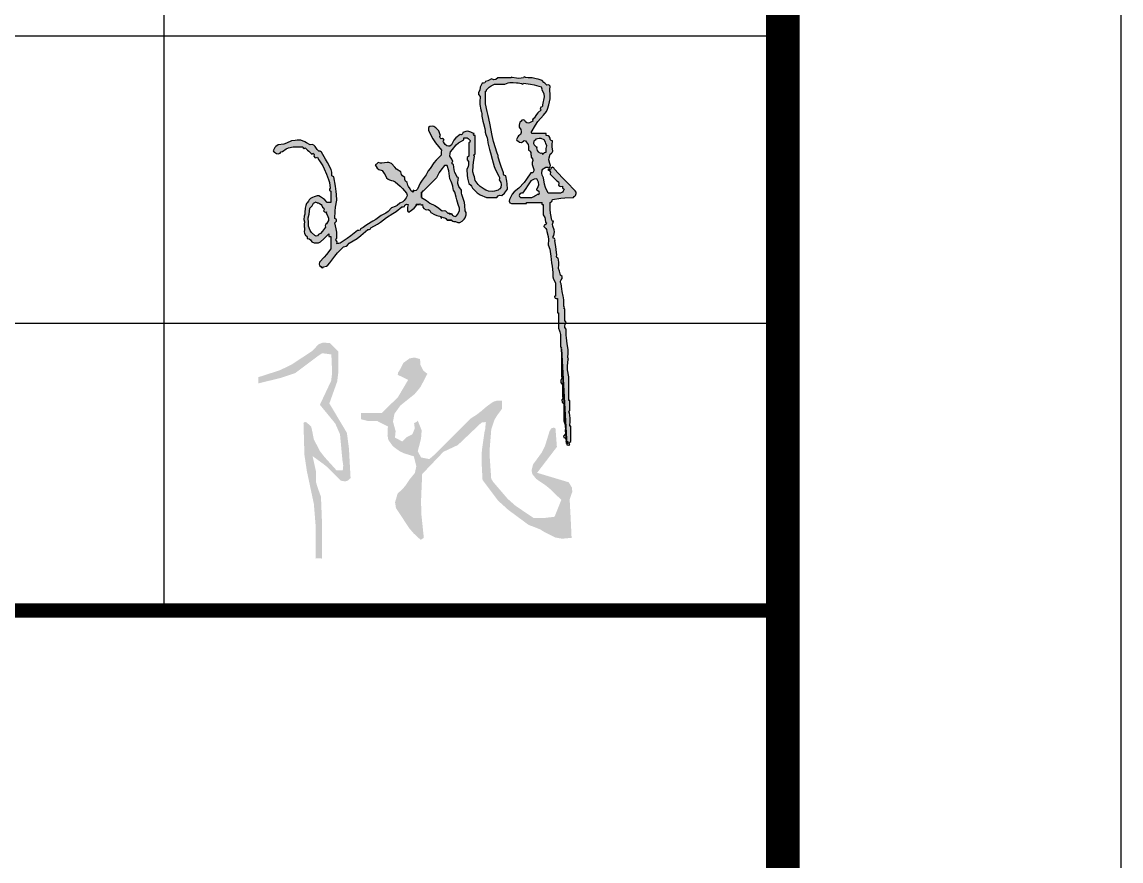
# Model space of a CAD drawing. Extents: x 4929870 to 5205508, y 4505833 to 4862647.
# Drawn here: x 5071970 to 5078470, y 4798708 to 4803672 of the extents above; entities that cross this region are included whole.
import ezdxf

# ---------------------------------------------------------------- set-up
doc = ezdxf.new("R2010")
doc.units = 0
doc.header["$LTSCALE"] = 1000
doc.header["$MEASUREMENT"] = 0
doc.layers.get('0').update_dxf_attribs({"color": 4, "linetype": 'CONTINUOUS'})
doc.layers.add('PUB_TITLE', color=4, linetype='CONTINUOUS')

# ---------------------------------------------------------------- blocks, each defined once
blk = doc.blocks.new('A$C21010AD8')
h = blk.add_hatch(color=247)
h.paths.add_polyline_path([(249.1, 1768.2), (239.6, 1776.6), (231.3, 1779.1), (218.7, 1777.4), (197.6, 1790), (186.5, 1795.5), (163.8, 1804.8), (141.8, 1804.9), (130.8, 1804.3), (109, 1801.7), (79.3, 1786.9), (62.6, 1781.8), (29.7, 1777.4), (16.3, 1767.9), (10.3, 1761.2), (2.3, 1746.9), (0, 1741.9), (3.1, 1735.8), (8.4, 1734.7), (19.5, 1726.7), (28.8, 1725), (41.9, 1728.6), (44.7, 1734), (48.1, 1736.6), (54.1, 1737.7), (76.8, 1753.9), (90.8, 1759.8), (118.1, 1765.2), (141.3, 1765.2), (152.8, 1765.2), (176, 1765.2), (176.6, 1759.7), (183.5, 1756.3), (188.2, 1759.1), (203.4, 1746.3), (210.7, 1739.6), (224.8, 1725.5), (227.8, 1723.1), (233, 1724.9), (233.9, 1728.6), (240, 1723.9), (242.1, 1717.7), (240, 1710.3), (245.6, 1703.4), (253, 1701.3), (261.3, 1704.2), (265.2, 1695.2), (267.7, 1690.8), (273.5, 1682.9), (292.8, 1652.5), (301.5, 1636.5), (316.2, 1603.7), (328.1, 1571.8), (332.4, 1555), (337.5, 1521.4), (332.5, 1516), (334, 1506.6), (340.6, 1503.1), (340.6, 1476.3), (340.6, 1462.9), (340.6, 1436.1), (332, 1436.1), (327.8, 1436.1), (319.2, 1436.1), (305.8, 1451.9), (297.4, 1459), (279.6, 1469.6), (270.9, 1476.3), (259.2, 1475), (242.9, 1469.2), (232.4, 1466.1), (220.4, 1460.4), (213.1, 1452), (209.5, 1445.2), (200.6, 1435.3), (196.4, 1430.6), (192.7, 1419.6), (188.6, 1404), (187, 1377.4), (187, 1368), (183.3, 1356), (181.2, 1335.6), (184.9, 1322.6), (183.3, 1307.4), (183.9, 1293.3), (184.9, 1286.5), (184.9, 1281.3), (185.1, 1277.6), (183.1, 1262.9), (184.5, 1254.3), (191.2, 1241), (198.5, 1237.3), (201.8, 1230.8), (200.4, 1222.7), (213.4, 1221), (221.2, 1215.8), (227.8, 1204.5), (242.6, 1198.3), (251.5, 1197), (267.4, 1198.4), (279.6, 1204.5), (299.7, 1222.1), (309.4, 1231.3), (328.4, 1250.2), (328.4, 1244.1), (328.4, 1241), (328.4, 1234.9), (333.2, 1234.9), (335.7, 1234.9), (340.6, 1234.9), (340.6, 1205.7), (340.6, 1191.1), (340.6, 1161.8), (315.2, 1128.9), (301.8, 1113), (273.5, 1082.6), (271, 1072.5), (274.1, 1064.1), (282.7, 1058.2), (285.1, 1052.5), (293.5, 1050.8), (297.9, 1055.1), (314.8, 1060.1), (323.4, 1065.8), (334.5, 1079.5), (364.4, 1119.7), (381.1, 1138.8), (416.7, 1174), (431.8, 1179.1), (439.3, 1183.9), (450.3, 1195.3), (496.9, 1224.2), (519.2, 1240.9), (560, 1277.6), (568, 1276.2), (574.5, 1279.5), (578.2, 1286.7), (616.3, 1308.8), (634.7, 1321.1), (669.7, 1347.7), (708, 1370.5), (726.5, 1383.4), (761.1, 1411.7), (769.1, 1410.3), (775.7, 1413.5), (779.4, 1420.8), (785.4, 1425.2), (790.6, 1426), (797.7, 1423.9), (794.9, 1409.4), (794.3, 1402), (794.6, 1387.3), (797.4, 1381.8), (805.1, 1380.2), (809.8, 1384.3), (825.6, 1396.3), (833.1, 1403.1), (846.4, 1417.8), (846.4, 1423.9), (864.7, 1423.9), (865.1, 1426.6), (868.4, 1428.2), (870.8, 1426.9), (874, 1423), (878.3, 1422), (883, 1423.9), (885.5, 1409.2), (891.4, 1400.8), (904.3, 1393.4), (916.8, 1394.4), (926, 1389.3), (931.7, 1378.2), (954.4, 1364.8), (967.1, 1359.7), (992.7, 1353.8), (990.6, 1350.6), (992.1, 1346), (995.7, 1344.6), (996.7, 1348.4), (1001.9, 1350.1), (1004.9, 1347.7), (1016, 1345), (1021.9, 1341.3), (1029.2, 1332.4), (1035.3, 1332.4), (1053.6, 1332.4), (1061.8, 1326), (1067.6, 1323.8), (1078, 1323.3), (1092.8, 1317.5), (1103.9, 1318.4), (1117.6, 1326.4), (1130.4, 1338.4), (1135.8, 1346.5), (1142, 1362.9), (1141.7, 1373), (1140.3, 1378.3), (1135.9, 1387.3), (1133.6, 1419.5), (1130.5, 1435.8), (1120.7, 1466.5), (1115.2, 1482.9), (1113.9, 1492), (1114.6, 1509.2), (1098, 1532), (1092.9, 1548.1), (1093.2, 1576.2), (1095.7, 1579.2), (1093.9, 1584.4), (1090.2, 1585.4), (1075.1, 1613.6), (1069.9, 1629.8), (1065.8, 1661.6), (1059.3, 1665.1), (1057.7, 1674.4), (1062.8, 1679.8), (1057.4, 1693), (1053.5, 1699.4), (1044.5, 1710.3), (1046.2, 1727.2), (1049.6, 1736.3), (1059.7, 1749.9), (1081.5, 1777.9), (1095.9, 1790.4), (1126.8, 1807.8), (1126.8, 1812.7), (1126.8, 1815.1), (1126.8, 1820), (1135.3, 1820), (1139.6, 1820), (1148.1, 1820), (1153, 1815.1), (1155.4, 1812.7), (1160.3, 1807.8), (1165.3, 1802.4), (1163.8, 1793), (1157.2, 1789.5), (1157.2, 1757.9), (1157.2, 1742), (1157.2, 1710.3), (1147.9, 1702.4), (1146.6, 1689.5), (1154.2, 1679.8), (1155.3, 1660), (1153.3, 1649.1), (1145, 1631.1), (1147.4, 1597.9), (1149.8, 1581.2), (1157.2, 1548.8), (1168, 1540), (1172.7, 1534), (1178.6, 1521.4), (1207, 1493.9), (1224.5, 1482.2), (1260.8, 1466.5), (1285.2, 1466.5), (1297.4, 1466.5), (1321.8, 1466.5), (1330.8, 1476.1), (1339.2, 1479.5), (1352.3, 1478.7), (1367.1, 1491.9), (1374, 1499.4), (1385.8, 1515.3), (1384.1, 1547.1), (1382.2, 1563.1), (1376.6, 1594.5), (1367.4, 1597), (1362.1, 1603.3), (1361.4, 1612.8), (1349.2, 1649.4), (1343.1, 1667.7), (1330.9, 1704.2), (1330, 1714.2), (1328.7, 1719.3), (1324.8, 1728.6), (1303.5, 1798.1), (1294.9, 1833.7), (1282.2, 1905.3), (1271, 1951.6), (1265.5, 1974.8), (1254.7, 2021.1), (1254.7, 2050.4), (1254.7, 2065), (1254.7, 2094.3), (1259.1, 2094.4), (1262.4, 2099.3), (1260.8, 2103.4), (1277.9, 2119.8), (1288.2, 2126.9), (1309.6, 2136.9), (1334, 2136.9), (1346.2, 2136.9), (1370.5, 2136.9), (1389.1, 2144), (1399.5, 2146), (1419.3, 2146.1), (1438.9, 2145.1), (1448.8, 2143.9), (1468.1, 2140), (1471.8, 2136.6), (1478.5, 2138.3), (1480.2, 2143), (1522.1, 2137), (1543, 2132.7), (1583.9, 2121.7), (1587.6, 2116.8), (1588.5, 2112.5), (1586.9, 2106.5), (1597.2, 2090.2), (1600.6, 2080), (1602.1, 2060.8), (1598.5, 2042.5), (1596.7, 2033.3), (1593, 2015), (1592.6, 2008.7), (1589.9, 2002.9), (1582.7, 2000.2), (1579.6, 1991), (1583.9, 1984.6), (1565, 1967.9), (1556.7, 1957.7), (1544.2, 1935.8), (1537, 1932.1), (1533.7, 1925.6), (1535.1, 1917.5), (1527.5, 1914.4), (1523.8, 1912.6), (1516.8, 1908.4), (1507, 1906.1), (1500, 1907.8), (1492.4, 1914.5), (1487.7, 1922.5), (1480.1, 1925.7), (1471.1, 1923.6), (1466.2, 1918.7), (1463.8, 1916.3), (1458.9, 1911.4), (1453.9, 1894.9), (1455.6, 1883.2), (1465, 1868.8), (1466.6, 1856.6), (1465.9, 1849.9), (1462, 1838.3), (1451.2, 1831), (1446.4, 1825.5), (1440.6, 1813.9), (1438.3, 1809), (1441.4, 1802.9), (1446.7, 1801.7), (1456.9, 1792.9), (1468.6, 1791.9), (1480.2, 1798.7), (1484.7, 1803), (1493.1, 1801.4), (1495.5, 1795.6), (1507.2, 1778.9), (1510.9, 1767.3), (1510.7, 1746.9), (1517.3, 1742.6), (1520.2, 1739), (1522.9, 1731.6), (1524.1, 1720.7), (1524.7, 1715.2), (1526, 1704.2), (1533.3, 1694.2), (1535, 1685.8), (1532.1, 1673.7), (1532.3, 1661.3), (1533.6, 1654.8), (1538.1, 1643.3), (1542.1, 1631.7), (1541.3, 1623.4), (1535.1, 1612.8), (1530.2, 1612.8), (1527.8, 1612.8), (1522.9, 1612.8), (1498.2, 1573.9), (1483.9, 1555.4), (1452.8, 1521.4), (1425.8, 1499.7), (1413.9, 1485.1), (1398, 1454.3), (1395, 1443.9), (1400, 1433.8), (1410.2, 1430), (1445.5, 1430), (1463.2, 1430), (1498.5, 1430), (1498.5, 1432.4), (1498.5, 1433.6), (1498.5, 1436.1), (1535.1, 1436.1), (1553.4, 1436.1), (1589.9, 1436.1), (1587.2, 1431.4), (1590.6, 1424.4), (1596, 1423.9), (1596, 1399.5), (1596, 1387.3), (1596, 1362.9), (1606, 1347.8), (1609.4, 1338.3), (1611.3, 1320.3), (1615.4, 1315.6), (1613.8, 1307.8), (1608.2, 1305), (1602.7, 1302.3), (1601.1, 1294.5), (1605.2, 1289.8), (1612.6, 1281.8), (1615.5, 1276.1), (1617.4, 1265.4), (1626.2, 1234.8), (1628.1, 1218), (1626.5, 1186.2), (1635.4, 1160.2), (1638.5, 1146.4), (1641.8, 1119.1), (1646.6, 1080.1), (1649.1, 1060.6), (1653.9, 1021.6), (1653.7, 996.5), (1657.1, 982.7), (1669.2, 960.7), (1669.2, 929), (1669.2, 913.1), (1669.2, 881.4), (1666.5, 881.8), (1664.4, 880.8), (1663.1, 878.4), (1666.8, 871.1), (1673.3, 867.9), (1681.4, 869.3), (1681.4, 835.1), (1681.4, 818.1), (1681.4, 783.9), (1683.8, 783.9), (1685, 783.9), (1687.5, 783.9), (1687.5, 747.4), (1687.5, 729.1), (1687.5, 692.5), (1692.3, 677.9), (1694.8, 670.6), (1699.7, 655.9), (1699.7, 626.7), (1699.7, 612.1), (1699.7, 582.8), (1702.4, 582.5), (1704.1, 579.1), (1702.7, 576.7), (1701.3, 574.4), (1703, 570.9), (1705.7, 570.6), (1705.7, 504.8), (1705.7, 471.9), (1705.7, 406.1), (1708.5, 405.8), (1710.2, 402.3), (1708.8, 400), (1700.2, 385.2), (1701.2, 370.7), (1711.8, 357.3), (1711.8, 328.1), (1711.8, 313.4), (1711.8, 284.2), (1714.6, 283.9), (1716.3, 280.4), (1714.9, 278.1), (1707.3, 268.5), (1708.6, 255.5), (1717.9, 247.6), (1717.9, 206.2), (1717.9, 185.4), (1717.9, 144), (1726.3, 120.8), (1728.2, 107.7), (1727.1, 83.1), (1729.4, 73.3), (1727.6, 66.2), (1721, 58.7), (1717, 53.9), (1718.5, 46.3), (1724, 43.4), (1730.9, 37.9), (1733.1, 30.5), (1730.1, 22.1), (1735, 22.1), (1737.4, 22.1), (1742.3, 22.1), (1742.3, 17.2), (1742.3, 14.8), (1742.3, 9.9), (1737.4, 9.9), (1735, 9.9), (1730.1, 9.9), (1736.5, 2.2), (1745.2, 0), (1754.5, 3.8), (1750.3, 10.3), (1753.4, 19.5), (1760.6, 22.1), (1760.6, 58.7), (1760.6, 77), (1760.6, 113.5), (1758.2, 113.5), (1756.9, 113.5), (1754.5, 113.5), (1757, 145.1), (1756.4, 161.4), (1751.5, 192.8), (1748.1, 196.5), (1749.8, 203.2), (1754.5, 204.9), (1754.5, 229.3), (1754.5, 241.5), (1754.5, 265.9), (1752.1, 265.9), (1750.8, 265.9), (1748.4, 265.9), (1748.4, 322), (1748.4, 350), (1748.4, 406.1), (1741, 446.9), (1740.4, 468.5), (1745.4, 509.7), (1746.7, 512), (1745, 515.5), (1742.3, 515.8), (1744.7, 549.8), (1744.1, 567.3), (1739.3, 601.1), (1733.8, 634.9), (1732.6, 652.2), (1733.2, 686.4), (1725.7, 696.4), (1724, 704.8), (1727.1, 716.9), (1732.1, 722.3), (1730.6, 731.7), (1724, 735.2), (1724, 764.4), (1724, 779.1), (1724, 808.3), (1721.3, 808.6), (1719.6, 812.1), (1721, 814.4), (1722.4, 816.8), (1720.6, 820.2), (1717.9, 820.5), (1717.9, 837.6), (1717.9, 846.1), (1717.9, 863.2), (1716.7, 870.5), (1716.1, 874.1), (1714.9, 881.4), (1710, 910.7), (1707.6, 925.3), (1702.7, 954.6), (1698.4, 963.4), (1698.4, 970.2), (1702.7, 979), (1709.5, 987.7), (1708.2, 999.4), (1699.7, 1006.4), (1695.7, 1022.5), (1693.3, 1030.5), (1687.5, 1046), (1689.9, 1070.3), (1689.3, 1083), (1684.4, 1106.9), (1678.2, 1111.5), (1676.1, 1117.8), (1678.3, 1125.2), (1673.4, 1159.4), (1671, 1176.4), (1666.1, 1210.6), (1667.3, 1215.4), (1666.4, 1219), (1663.1, 1222.7), (1656.5, 1226.2), (1655, 1235.6), (1660, 1241), (1663.8, 1262.8), (1662.4, 1275.5), (1653.9, 1295.9), (1652.8, 1308.1), (1653.4, 1314.6), (1657, 1326.4), (1650.9, 1327.2), (1647.8, 1332.4), (1640, 1373.3), (1638.1, 1394.5), (1638.7, 1436.1), (1646.2, 1440.6), (1649.6, 1445.7), (1650.9, 1454.3), (1700.6, 1461.5), (1725.7, 1464), (1775.8, 1466.5), (1780.7, 1471.4), (1783.1, 1473.8), (1788, 1478.7), (1791.9, 1489.1), (1791, 1496.9), (1785, 1506.1), (1736.1, 1557.2), (1711.7, 1582.8), (1663.1, 1634.1), (1660.7, 1641.5), (1651.1, 1644.7), (1644.8, 1640.2), (1640.1, 1632.2), (1632.5, 1629), (1623.5, 1631.1), (1634.6, 1625.3), (1639.7, 1616.2), (1638.7, 1603.7), (1654.6, 1587.8), (1662.5, 1579.9), (1678.3, 1564), (1686.9, 1558.1), (1690, 1549.8), (1687.5, 1539.7), (1695.3, 1533.3), (1702, 1531.6), (1711.8, 1533.6), (1710.7, 1525.5), (1713.8, 1519.3), (1721, 1515.3), (1715.8, 1503.4), (1710.7, 1497.7), (1699.7, 1490.9), (1670.4, 1490.9), (1655.8, 1490.9), (1626.5, 1490.9), (1609.6, 1525.1), (1603.8, 1544.4), (1599.1, 1582.3), (1590.7, 1599), (1588.6, 1609.4), (1589.9, 1628), (1594.8, 1632.9), (1597.3, 1635.3), (1602.1, 1640.2), (1612.8, 1646.2), (1623.3, 1645.2), (1632.6, 1637.2), (1638.8, 1647.7), (1639.7, 1656.1), (1635.7, 1667.7), (1631, 1689.1), (1631.7, 1701.7), (1638.7, 1722.5), (1646.2, 1728.4), (1649.5, 1732.4), (1653.9, 1740.8), (1650.5, 1765), (1649.9, 1777.3), (1650.9, 1801.7), (1643.1, 1802.5), (1637.8, 1809.2), (1638.7, 1817), (1632.8, 1826.8), (1625.8, 1831.2), (1614.3, 1832.2), (1614.3, 1837.1), (1614.3, 1839.5), (1614.3, 1844.4), (1580.2, 1844.4), (1563.1, 1844.4), (1529, 1844.4), (1529.4, 1847.1), (1528.3, 1849.2), (1526, 1850.5), (1550.8, 1894.7), (1565.7, 1915.9), (1599.1, 1954.1), (1616.5, 1975.1), (1623.2, 1988.5), (1629.6, 2015), (1637.4, 2050.8), (1638.7, 2069.9), (1635.7, 2106.5), (1636.8, 2115.7), (1638.7, 2124.7), (1632, 2130.6), (1626.1, 2132.3), (1617.4, 2130.8), (1606.4, 2141.8), (1600.9, 2147.3), (1589.9, 2158.3), (1567.2, 2165.7), (1555.5, 2168.8), (1532.1, 2173.5), (1516.2, 2173.8), (1508.2, 2174.4), (1492.4, 2176.6), (1488.7, 2179.9), (1482, 2178.2), (1480.2, 2173.5), (1453.5, 2171.1), (1439.6, 2171.7), (1413.2, 2176.6), (1410.9, 2177.9), (1407.4, 2176.2), (1407.1, 2173.5), (1375.4, 2173.5), (1359.6, 2173.5), (1327.9, 2173.5), (1315.9, 2164.8), (1305.5, 2163.1), (1291.3, 2167.4), (1277.2, 2160.3), (1269.8, 2157.2), (1254.7, 2152.2), (1251, 2144.9), (1244.5, 2141.6), (1236.5, 2143), (1227.9, 2127.1), (1224.7, 2118.2), (1221.2, 2100.4), (1213.6, 2087.8), (1214.7, 2074.9), (1224.3, 2063.8), (1221.7, 2032.2), (1222.4, 2015.9), (1227.3, 1984.6), (1232.9, 1970.8), (1234.3, 1962.8), (1233.4, 1948), (1240.7, 1918.7), (1244.4, 1904.1), (1251.7, 1874.9), (1252.8, 1860.1), (1254, 1852.6), (1257.8, 1838.3), (1265.3, 1819.6), (1267.8, 1809.5), (1270, 1789.5), (1279.7, 1750.5), (1284.6, 1731), (1294.4, 1692), (1305.9, 1650.4), (1314, 1629.8), (1334, 1591.5), (1337.7, 1583.7), (1338.4, 1578.6), (1337, 1570.1), (1346.2, 1553.9), (1348.4, 1542.9), (1346.2, 1524.4), (1340.1, 1518.3), (1337, 1515.3), (1330.9, 1509.2), (1308.4, 1503.3), (1296.3, 1502.1), (1273, 1503.1), (1263.3, 1508), (1258.4, 1510.4), (1248.7, 1515.3), (1223.3, 1531.7), (1211.6, 1542.7), (1193.8, 1567.1), (1189.6, 1588), (1187.1, 1598.3), (1181.6, 1618.9), (1182.5, 1655.6), (1184.4, 1674.1), (1190.8, 1710.3), (1187.4, 1714.1), (1189.1, 1720.8), (1193.8, 1722.5), (1193.8, 1766.4), (1193.8, 1788.3), (1193.8, 1832.2), (1188.4, 1832.8), (1184.9, 1839.7), (1187.7, 1844.4), (1178.3, 1848.4), (1169.4, 1853.5), (1150.3, 1857.6), (1139.1, 1856.9), (1120.7, 1850.5), (1119.9, 1842.7), (1113.2, 1837.4), (1105.4, 1838.3), (1079.8, 1819.1), (1068.4, 1805.7), (1053.6, 1777.4), (1044.7, 1770.5), (1037.2, 1768.9), (1026.2, 1771.3), (1017.2, 1779.5), (1013.3, 1784.7), (1007.9, 1795.6), (1005.5, 1798.6), (1007.2, 1803.8), (1011, 1804.8), (1007.2, 1812.1), (1000.7, 1815.3), (992.7, 1813.9), (986.7, 1818.3), (985.4, 1826.1), (989.6, 1832.2), (985, 1842.8), (983.1, 1848.4), (980.5, 1859.6), (973.2, 1866.9), (969.5, 1870.6), (962.2, 1877.9), (949.5, 1886.1), (940.7, 1888.3), (925.6, 1887.1), (919.3, 1879.3), (917.6, 1872.5), (919.5, 1862.7), (945.1, 1813.5), (960.6, 1789.8), (995.7, 1746.9), (993.4, 1734.9), (992.8, 1728.7), (992.7, 1716.4), (963.9, 1687.5), (950.9, 1671.3), (928.7, 1637.2), (917.3, 1623.8), (912.3, 1616.3), (904.3, 1600.6), (880.5, 1568.5), (870, 1551.2), (852.5, 1515.3), (845.9, 1507.7), (837.5, 1505.6), (828.1, 1509.2), (828.1, 1504.3), (828.1, 1501.9), (828.1, 1497), (818.5, 1502.7), (814, 1507.9), (809.8, 1518.3), (800.2, 1531.6), (796.4, 1539.3), (791.6, 1554.9), (781.9, 1563.7), (778.4, 1572.3), (779.4, 1585.4), (764.9, 1593.5), (758.3, 1602.6), (755, 1618.9), (730.2, 1634.6), (718.6, 1644.8), (700.1, 1667.7), (684, 1673.4), (674.3, 1674.1), (657.5, 1670.7), (643, 1668.4), (634.8, 1669), (620.9, 1673.7), (614.4, 1666.8), (610.6, 1663.7), (602.6, 1658.5), (614.9, 1640.6), (625, 1632.7), (645.3, 1625), (656.8, 1609), (661.8, 1600.3), (669.7, 1582.3), (680.7, 1574.3), (687.1, 1571.1), (700.1, 1567.1), (709.1, 1564.6), (713.5, 1562.7), (721.5, 1557.9), (750.6, 1533.7), (764.3, 1520.1), (788.5, 1490.9), (792.1, 1480.5), (791.3, 1472.9), (785.5, 1463.5), (774.6, 1447.8), (766.2, 1440.8), (748.9, 1433), (732.3, 1418), (721.6, 1411.9), (700.1, 1405.6), (679.1, 1383.5), (666.3, 1373.9), (639.2, 1359.9), (606.1, 1336.4), (588.9, 1325.4), (553.9, 1305), (540.5, 1293.6), (533, 1288.6), (517.3, 1280.6), (513.6, 1273.4), (507.1, 1270.1), (499, 1271.5), (459, 1239.1), (438.2, 1223.8), (395.4, 1195.3), (388, 1194.4), (384.4, 1193.8), (377.1, 1192.3), (379.3, 1199.4), (378.4, 1204.6), (374.1, 1210.6), (370.7, 1214.3), (372.4, 1221), (377.1, 1222.7), (375.6, 1260.8), (373.1, 1280), (364.9, 1317.2), (368.6, 1320.9), (370.4, 1322.7), (374.1, 1326.4), (374.7, 1333.4), (371.5, 1338.9), (364.9, 1341.6), (365.8, 1385.7), (368.2, 1408), (377.1, 1451.3), (373.5, 1484.2), (371.6, 1500.7), (368, 1533.6), (364.5, 1555.5), (362.7, 1566.5), (358.8, 1588.4), (354, 1590.9), (351.5, 1592.1), (346.7, 1594.5), (346.5, 1609.2), (345.9, 1616.6), (343.6, 1631.1), (320.8, 1672.7), (309.2, 1693.5), (285.7, 1734.7), (280.7, 1738.9), (277, 1740.4), (270.5, 1740.8), (261, 1750.9), (256.6, 1756.5)])
h.paths.add_polyline_path([(262.5, 1435.4), (266.2, 1433.6), (273.5, 1430), (282.9, 1423.8), (287.2, 1418.9), (291.8, 1408.6), (298.7, 1403.1), (300.8, 1395.7), (297.9, 1387.3), (303.5, 1382), (308.5, 1380.3), (316.2, 1381.2), (314, 1374.1), (314.9, 1368.9), (319.2, 1362.9), (327.3, 1343.8), (326.4, 1329.2), (316.2, 1311.1), (309.3, 1305.6), (307.1, 1298.2), (310.1, 1289.8), (298, 1275.1), (291.9, 1267.7), (279.6, 1253.2), (267.4, 1247.1), (262.9, 1239.5), (253.9, 1236.9), (246.1, 1241), (226.9, 1259.1), (218.8, 1271.2), (209.5, 1295.9), (208, 1315.5), (207, 1345.3), (212.3, 1366.7), (217.6, 1402.9), (230.4, 1416.7), (237.9, 1432.7), (254.6, 1439.4)], flags=16)
h.paths.add_polyline_path([(876.9, 1497), (883, 1497), (881.6, 1499.3), (883.3, 1502.8), (886, 1503.1), (917.7, 1534.8), (933.6, 1550.6), (965.3, 1582.3), (982, 1613.2), (992, 1628.1), (1014, 1655.5), (1020.1, 1655.5), (1023.2, 1655.5), (1029.2, 1655.5), (1038.2, 1624.5), (1041.3, 1608.3), (1044.5, 1576.2), (1053.3, 1559.9), (1057, 1551.2), (1062.8, 1533.6), (1064.7, 1518.3), (1067.3, 1510.4), (1075, 1497), (1082.3, 1467.7), (1085.9, 1453.1), (1093.2, 1423.9), (1101.9, 1402.3), (1101, 1386.5), (1090.2, 1366), (1084.3, 1357.4), (1075.9, 1354.3), (1065.8, 1356.8), (1060.9, 1361.7), (1058.5, 1364.1), (1053.6, 1369), (1041.4, 1369), (1041.4, 1375.1), (1036.8, 1373.2), (1032.4, 1374.3), (1029.2, 1378.2), (1019.7, 1386.5), (1011.4, 1389), (998.8, 1387.3), (971.9, 1408.9), (956.8, 1418.3), (925.6, 1433), (907, 1447.6), (897.2, 1454.4), (876.9, 1466.5)], flags=16)
h.paths.add_polyline_path([(1455.9, 1484.8), (1461.5, 1490.1), (1466.5, 1491.8), (1474.2, 1490.9), (1493.4, 1520.3), (1503.1, 1535), (1522.9, 1564), (1536.4, 1571.4), (1544.2, 1574), (1559.5, 1576.2), (1569.9, 1556.9), (1570.7, 1541.8), (1562.5, 1521.4), (1558.4, 1516.7), (1560, 1508.9), (1565.6, 1506.1), (1572.5, 1500.6), (1574.6, 1493.2), (1571.7, 1484.8), (1567, 1486.7), (1562.7, 1485.6), (1559.5, 1481.8), (1547.5, 1475.3), (1541.4, 1472.2), (1529, 1466.5), (1502.2, 1466.5), (1488.8, 1466.5), (1462, 1466.5), (1456.7, 1472.1), (1455, 1477.2)], flags=16)
h.paths.add_polyline_path([(1540.4, 1785.6), (1541.2, 1798.7), (1546.1, 1803.6), (1548.5, 1806), (1553.4, 1810.9), (1572.3, 1815.8), (1584, 1815.1), (1602.1, 1807.8), (1609.5, 1793.8), (1612.6, 1786.4), (1617.4, 1771.3), (1614.6, 1756.8), (1614, 1749.4), (1614.3, 1734.7), (1605.1, 1731.4), (1600.5, 1728.8), (1593, 1722.5), (1591.2, 1727.6), (1586, 1730.2), (1580.8, 1728.6), (1567.8, 1737.2), (1562, 1744.5), (1556.4, 1759.1), (1558.8, 1762.1), (1557.1, 1767.3), (1553.4, 1768.2), (1543.8, 1777.2)], flags=16)
at = {"color": 247}
for points in [[(185.1, 1277.6), (183.1, 1262.9), (184.5, 1254.3), (191.2, 1241), (198.5, 1237.3), (201.8, 1230.8), (200.4, 1222.7), (213.4, 1221), (221.2, 1215.8), (227.8, 1204.5), (242.6, 1198.3), (251.5, 1197), (267.4, 1198.4), (279.6, 1204.5), (299.7, 1222.1), (309.4, 1231.3), (328.4, 1250.2), (328.4, 1244.1), (328.4, 1241), (328.4, 1234.9), (333.2, 1234.9), (335.7, 1234.9), (340.6, 1234.9), (340.6, 1205.7), (340.6, 1191.1), (340.6, 1161.8), (315.2, 1128.9), (301.8, 1113), (273.5, 1082.6), (271, 1072.5), (274.1, 1064.1), (282.7, 1058.2), (285.1, 1052.5), (293.5, 1050.8), (297.9, 1055.1), (314.8, 1060.1), (323.4, 1065.8), (334.5, 1079.5), (364.4, 1119.7), (381.1, 1138.8), (416.7, 1174), (431.8, 1179.1), (439.3, 1183.9), (450.3, 1195.3), (496.9, 1224.2), (519.2, 1240.9), (560, 1277.6), (568, 1276.2), (574.5, 1279.5), (578.2, 1286.7), (616.3, 1308.8), (634.7, 1321.1), (669.7, 1347.7), (708, 1370.5), (726.5, 1383.4), (761.1, 1411.7), (769.1, 1410.3), (775.7, 1413.5), (779.4, 1420.8), (785.4, 1425.2), (790.6, 1426), (797.7, 1423.9), (794.9, 1409.4), (794.3, 1402), (794.6, 1387.3), (797.4, 1381.8), (805.1, 1380.2), (809.8, 1384.3), (825.6, 1396.3), (833.1, 1403.1), (846.4, 1417.8), (846.4, 1423.9), (846.4, 1417.8), (846.4, 1423.9), (864.7, 1423.9), (846.4, 1423.9), (864.7, 1423.9), (865.1, 1426.6), (868.4, 1428.2), (870.8, 1426.9), (874, 1423), (878.3, 1422), (883, 1423.9), (885.5, 1409.2), (891.4, 1400.8), (904.3, 1393.4), (916.8, 1394.4), (926, 1389.3), (931.7, 1378.2), (954.4, 1364.8), (967.1, 1359.7), (992.7, 1353.8), (990.6, 1350.6), (992.1, 1346), (995.7, 1344.6), (996.7, 1348.4), (1001.9, 1350.1), (1004.9, 1347.7), (1016, 1345), (1021.9, 1341.3), (1029.2, 1332.4), (1035.3, 1332.4), (1053.6, 1332.4), (1061.8, 1326), (1067.6, 1323.8), (1078, 1323.3), (1092.8, 1317.5), (1103.9, 1318.4), (1117.6, 1326.4), (1130.4, 1338.4), (1135.8, 1346.5), (1142, 1362.9), (1141.7, 1373), (1140.3, 1378.3), (1135.9, 1387.3), (1133.6, 1419.5), (1130.5, 1435.8), (1120.7, 1466.5), (1115.2, 1482.9), (1113.9, 1492), (1114.6, 1509.2), (1098, 1532), (1092.9, 1548.1), (1093.2, 1576.2), (1095.7, 1579.2), (1093.9, 1584.4), (1090.2, 1585.4), (1075.1, 1613.6), (1069.9, 1629.8), (1065.8, 1661.6), (1059.3, 1665.1), (1057.7, 1674.4), (1062.8, 1679.8), (1057.4, 1693), (1053.5, 1699.4), (1044.5, 1710.3), (1046.2, 1727.2), (1049.6, 1736.3), (1059.7, 1749.9), (1081.5, 1777.9), (1095.9, 1790.4), (1126.8, 1807.8), (1126.8, 1812.7), (1126.8, 1815.1), (1126.8, 1820), (1135.3, 1820), (1139.6, 1820), (1148.1, 1820), (1153, 1815.1), (1155.4, 1812.7), (1160.3, 1807.8), (1165.3, 1802.4), (1163.8, 1793), (1157.2, 1789.5), (1157.2, 1757.9), (1157.2, 1742), (1157.2, 1710.3), (1147.9, 1702.4), (1146.6, 1689.5), (1154.2, 1679.8), (1155.3, 1660), (1153.3, 1649.1), (1145, 1631.1), (1147.4, 1597.9), (1149.8, 1581.2), (1157.2, 1548.8), (1168, 1540), (1172.7, 1534), (1178.6, 1521.4), (1207, 1493.9), (1224.5, 1482.2), (1260.8, 1466.5), (1285.2, 1466.5), (1297.4, 1466.5), (1321.8, 1466.5), (1330.8, 1476.1), (1339.2, 1479.5), (1352.3, 1478.7), (1367.1, 1491.9), (1374, 1499.4), (1385.8, 1515.3), (1384.1, 1547.1), (1382.2, 1563.1), (1376.6, 1594.5), (1367.4, 1597), (1362.1, 1603.3), (1361.4, 1612.8), (1349.2, 1649.4), (1343.1, 1667.7), (1330.9, 1704.2), (1330, 1714.2), (1328.7, 1719.3), (1324.8, 1728.6), (1303.5, 1798.1), (1294.9, 1833.7), (1282.2, 1905.3), (1271, 1951.6), (1265.5, 1974.8), (1254.7, 2021.1), (1254.7, 2050.4), (1254.7, 2065), (1254.7, 2094.3), (1259.1, 2094.4), (1262.4, 2099.3), (1260.8, 2103.4), (1277.9, 2119.8), (1288.2, 2126.9), (1309.6, 2136.9), (1334, 2136.9), (1346.2, 2136.9), (1370.5, 2136.9), (1389.1, 2144), (1399.5, 2146), (1419.3, 2146.1), (1438.9, 2145.1), (1448.8, 2143.9), (1468.1, 2140), (1471.8, 2136.6), (1478.5, 2138.3), (1480.2, 2143), (1522.1, 2137), (1543, 2132.7), (1583.9, 2121.7), (1587.6, 2116.8), (1588.5, 2112.5), (1586.9, 2106.5), (1597.2, 2090.2), (1600.6, 2080), (1602.1, 2060.8), (1598.5, 2042.5), (1596.7, 2033.3), (1593, 2015), (1592.7, 2010), (1592, 2007.4), (1589.9, 2002.9), (1582.7, 2000.2), (1579.6, 1991), (1583.9, 1984.6), (1565, 1967.9), (1556.7, 1957.7), (1544.2, 1935.8), (1537, 1932.1), (1533.7, 1925.6), (1535.1, 1917.5), (1527.5, 1914.4), (1523.8, 1912.6), (1516.8, 1908.4), (1507, 1906.1), (1500, 1907.8), (1492.4, 1914.5), (1487.7, 1922.5), (1480.1, 1925.7), (1471.1, 1923.6), (1466.2, 1918.7), (1463.8, 1916.3), (1458.9, 1911.4), (1453.9, 1894.9), (1455.6, 1883.2), (1465, 1868.8), (1466.6, 1856.6), (1465.9, 1849.9), (1462, 1838.3), (1451.2, 1831), (1446.4, 1825.5), (1440.6, 1813.9), (1438.3, 1809), (1441.4, 1802.9), (1446.7, 1801.7), (1456.9, 1792.9), (1468.6, 1791.9), (1480.2, 1798.7), (1484.7, 1803), (1493.1, 1801.4), (1495.5, 1795.6), (1507.2, 1778.9), (1510.9, 1767.3), (1510.7, 1746.9), (1517.3, 1742.6), (1520.2, 1739), (1522.9, 1731.6), (1524.1, 1720.7), (1524.7, 1715.2), (1526, 1704.2), (1533.3, 1694.2), (1535, 1685.8), (1532.1, 1673.7), (1532.3, 1661.3), (1533.6, 1654.8), (1538.1, 1643.3), (1542.1, 1631.7), (1541.3, 1623.4), (1535.1, 1612.8), (1530.2, 1612.8), (1527.8, 1612.8), (1522.9, 1612.8), (1498.2, 1573.9), (1483.9, 1555.4), (1452.8, 1521.4), (1425.8, 1499.7), (1413.9, 1485.1), (1398, 1454.3), (1395, 1443.9), (1400, 1433.8), (1410.2, 1430), (1445.5, 1430), (1463.2, 1430), (1498.5, 1430), (1498.5, 1432.4), (1498.5, 1433.6), (1498.5, 1436.1), (1535.1, 1436.1), (1553.4, 1436.1), (1589.9, 1436.1), (1587.2, 1431.4), (1590.6, 1424.4), (1596, 1423.9), (1596, 1399.5), (1596, 1387.3), (1596, 1362.9), (1606, 1347.8), (1609.4, 1338.3), (1611.3, 1320.3), (1615.4, 1315.6), (1613.8, 1307.8), (1608.2, 1305), (1602.7, 1302.3), (1601.1, 1294.5), (1605.2, 1289.8), (1612.6, 1281.8), (1615.5, 1276.1), (1617.4, 1265.4), (1626.2, 1234.8), (1628.1, 1218), (1626.5, 1186.2), (1635.4, 1160.2), (1638.5, 1146.4), (1641.8, 1119.1), (1646.6, 1080.1), (1649.1, 1060.6), (1653.9, 1021.6), (1653.7, 996.5), (1657.1, 982.7), (1669.2, 960.7), (1669.2, 929), (1669.2, 913.1), (1669.2, 881.4), (1666.5, 881.8), (1664.4, 880.8), (1663.1, 878.4), (1666.8, 871.1), (1673.3, 867.9), (1681.4, 869.3), (1681.4, 835.1), (1681.4, 818.1), (1681.4, 783.9), (1683.8, 783.9), (1685, 783.9), (1687.5, 783.9), (1687.5, 747.4), (1687.5, 729.1), (1687.5, 692.5), (1692.3, 677.9), (1694.8, 670.6), (1699.7, 655.9), (1699.7, 626.7), (1699.7, 612.1), (1699.7, 582.8), (1702.4, 582.5), (1704.1, 579.1), (1702.7, 576.7), (1701.3, 574.4), (1703, 570.9), (1705.7, 570.6), (1705.7, 504.8), (1705.7, 471.9), (1705.7, 406.1), (1708.5, 405.8), (1710.2, 402.3), (1708.8, 400), (1700.2, 385.2), (1701.2, 370.7), (1711.8, 357.3), (1711.8, 328.1), (1711.8, 313.4), (1711.8, 284.2), (1714.6, 283.9), (1716.3, 280.4), (1714.9, 278.1), (1707.3, 268.5), (1708.6, 255.5), (1717.9, 247.6), (1717.9, 206.2), (1717.9, 185.4), (1717.9, 144), (1726.3, 120.8), (1728.2, 107.7), (1727.1, 83.1), (1729.4, 73.3), (1727.6, 66.2), (1721, 58.7), (1717, 53.9), (1718.5, 46.3), (1724, 43.4), (1730.9, 37.9), (1733.1, 30.5), (1730.1, 22.1), (1735, 22.1), (1737.4, 22.1), (1742.3, 22.1), (1742.3, 17.2), (1742.3, 14.8), (1742.3, 9.9), (1737.4, 9.9), (1735, 9.9), (1705.7, 570.6), (1736.5, 2.2), (1745.2, 0), (1754.5, 3.8), (1750.3, 10.3), (1753.4, 19.5), (1760.6, 22.1), (1760.6, 58.7), (1760.6, 77), (1760.6, 113.5), (1758.2, 113.5), (1756.9, 113.5), (1754.5, 113.5), (1757, 145.1), (1756.4, 161.4), (1751.5, 192.8), (1748.1, 196.5), (1749.8, 203.2), (1754.5, 204.9), (1754.5, 229.3), (1754.5, 241.5), (1754.5, 265.9), (1752.1, 265.9), (1750.8, 265.9), (1748.4, 265.9), (1748.4, 322), (1748.4, 350), (1748.4, 406.1), (1741, 446.9), (1740.4, 468.5), (1745.4, 509.7), (1746.7, 512), (1745, 515.5), (1742.3, 515.8), (1744.7, 549.8), (1744.1, 567.3), (1739.3, 601.1), (1733.8, 634.9), (1732.6, 652.2), (1733.2, 686.4), (1725.7, 696.4), (1724, 704.8), (1727.1, 716.9), (1732.1, 722.3), (1730.6, 731.7), (1724, 735.2), (1724, 764.4), (1724, 779.1), (1724, 808.3), (1721.3, 808.6), (1719.6, 812.1), (1721, 814.4), (1722.4, 816.8), (1720.6, 820.2), (1717.9, 820.5), (1717.9, 837.6), (1717.9, 846.1), (1717.9, 863.2), (1716.7, 870.5), (1716.1, 874.1), (1714.9, 881.4), (1710, 910.7), (1707.6, 925.3), (1702.7, 954.6), (1698.4, 963.4), (1698.4, 970.2), (1702.7, 979), (1709.5, 987.7), (1708.2, 999.4), (1699.7, 1006.4), (1695.7, 1022.5), (1693.3, 1030.5), (1687.5, 1046), (1689.9, 1070.3), (1689.3, 1083), (1684.4, 1106.9), (1678.2, 1111.5), (1676.1, 1117.8), (1678.3, 1125.2), (1673.4, 1159.4), (1671, 1176.4), (1666.1, 1210.6), (1667.3, 1215.4), (1666.4, 1219), (1663.1, 1222.7), (1656.5, 1226.2), (1655, 1235.6), (1660, 1241), (1663.8, 1262.8), (1662.4, 1275.5), (1653.9, 1295.9), (1652.8, 1308.1), (1653.4, 1314.6), (1657, 1326.4), (1652.6, 1326.9), (1650.1, 1328.7), (1647.8, 1332.4), (1640, 1373.3), (1638.1, 1394.5), (1638.7, 1436.1), (1646.2, 1440.6), (1649.6, 1445.7), (1650.9, 1454.3), (1700.6, 1461.5), (1725.7, 1464), (1775.8, 1466.5), (1780.7, 1471.4), (1783.1, 1473.8), (1788, 1478.7), (1791.9, 1489.1), (1791, 1496.9), (1785, 1506.1), (1736.1, 1557.2), (1711.7, 1582.8), (1663.1, 1634.1), (1660.7, 1641.5), (1651.1, 1644.7), (1644.8, 1640.2), (1640.1, 1632.2), (1632.5, 1629), (1623.5, 1631.1), (1634.6, 1625.3), (1639.7, 1616.2), (1638.7, 1603.7), (1654.6, 1587.8), (1662.5, 1579.9), (1678.3, 1564), (1686.9, 1558.1), (1690, 1549.8), (1687.5, 1539.7), (1695.3, 1533.3), (1702, 1531.6), (1711.8, 1533.6), (1710.7, 1525.5), (1713.8, 1519.3), (1721, 1515.3), (1715.8, 1503.4), (1710.7, 1497.7), (1699.7, 1490.9), (1670.4, 1490.9), (1655.8, 1490.9), (1626.5, 1490.9), (1609.6, 1525.1), (1603.8, 1544.4), (1599.1, 1582.3), (1590.7, 1599), (1588.6, 1609.4), (1589.9, 1628), (1594.8, 1632.9), (1597.3, 1635.3), (1602.1, 1640.2), (1612.8, 1646.2), (1623.3, 1645.2), (1632.6, 1637.2), (1638.8, 1647.7), (1639.7, 1656.1), (1635.7, 1667.7), (1631, 1689.1), (1631.7, 1701.7), (1638.7, 1722.5), (1646.2, 1728.4), (1649.5, 1732.4), (1653.9, 1740.8), (1650.5, 1765), (1649.9, 1777.3), (1650.9, 1801.7), (1643.1, 1802.5), (1637.8, 1809.2), (1638.7, 1817), (1632.8, 1826.8), (1625.8, 1831.2), (1614.3, 1832.2), (1614.3, 1837.1), (1614.3, 1839.5), (1614.3, 1844.4), (1580.2, 1844.4), (1563.1, 1844.4), (1529, 1844.4), (1529.4, 1847.1), (1528.3, 1849.2), (1526, 1850.5), (1550.8, 1894.7), (1565.7, 1915.9), (1599.1, 1954.1), (1616.5, 1975.1), (1623.2, 1988.5), (1629.6, 2015), (1637.4, 2050.8), (1638.7, 2069.9), (1635.7, 2106.5), (1636.5, 2113.8), (1637.2, 2117.5), (1638.7, 2124.7), (1632, 2130.6), (1626.1, 2132.3), (1617.4, 2130.8), (1606.4, 2141.8), (1600.9, 2147.3), (1589.9, 2158.3), (1567.2, 2165.7), (1555.5, 2168.8), (1532.1, 2173.5), (1516.2, 2173.8), (1508.2, 2174.4), (1492.4, 2176.6), (1488.7, 2179.9), (1482, 2178.2), (1480.2, 2173.5), (1453.5, 2171.1), (1439.6, 2171.7), (1413.2, 2176.6), (1410.9, 2177.9), (1407.4, 2176.2), (1407.1, 2173.5), (1375.4, 2173.5), (1359.6, 2173.5), (1327.9, 2173.5), (1315.9, 2164.8), (1305.5, 2163.1), (1291.3, 2167.4), (1277.2, 2160.3), (1269.8, 2157.2), (1254.7, 2152.2), (1251, 2144.9), (1244.5, 2141.6), (1236.5, 2143), (1227.9, 2127.1), (1224.7, 2118.2), (1221.2, 2100.4), (1213.6, 2087.8), (1214.7, 2074.9), (1224.3, 2063.8), (1221.7, 2032.2), (1222.4, 2015.9), (1227.3, 1984.6), (1232.9, 1970.8), (1234.3, 1962.8), (1233.4, 1948), (1240.7, 1918.7), (1244.4, 1904.1), (1251.7, 1874.9), (1252.8, 1860.1), (1254, 1852.6), (1257.8, 1838.3), (1265.3, 1819.6), (1267.8, 1809.5), (1270, 1789.5), (1279.7, 1750.5), (1284.6, 1731), (1294.4, 1692), (1305.9, 1650.4), (1314, 1629.8), (1334, 1591.5), (1337.7, 1583.7), (1338.4, 1578.6), (1337, 1570.1), (1346.2, 1553.9), (1348.4, 1542.9), (1346.2, 1524.4), (1340.1, 1518.3), (1337, 1515.3), (1330.9, 1509.2), (1308.4, 1503.3), (1296.3, 1502.1), (1273, 1503.1), (1263.3, 1508), (1258.4, 1510.4), (1248.7, 1515.3), (1223.3, 1531.7), (1211.6, 1542.7), (1193.8, 1567.1), (1189.6, 1588), (1187.1, 1598.3), (1181.6, 1618.9), (1182.5, 1655.6), (1184.4, 1674.1), (1190.8, 1710.3), (1187.4, 1714.1), (1189.1, 1720.8), (1193.8, 1722.5), (1193.8, 1766.4), (1193.8, 1788.3), (1193.8, 1832.2), (1188.4, 1832.8), (1184.9, 1839.7), (1187.7, 1844.4), (1180.2, 1847.6), (1176.5, 1849.5), (1169.4, 1853.5), (1150.3, 1857.6), (1139.1, 1856.9), (1120.7, 1850.5), (1119.9, 1842.7), (1113.2, 1837.4), (1105.4, 1838.3), (1079.8, 1819.1), (1068.4, 1805.7), (1053.6, 1777.4), (1044.7, 1770.5), (1037.2, 1768.9), (1026.2, 1771.3), (1017.2, 1779.5), (1013.3, 1784.7), (1007.9, 1795.6), (1005.5, 1798.6), (1007.2, 1803.8), (1011, 1804.8), (1007.2, 1812.1), (1000.7, 1815.3), (992.7, 1813.9), (986.7, 1818.3), (985.4, 1826.1), (989.6, 1832.2), (985, 1842.8), (983.1, 1848.4), (980.5, 1859.6), (973.2, 1866.9), (969.5, 1870.6), (962.2, 1877.9), (949.5, 1886.1), (940.7, 1888.3), (925.6, 1887.1), (919.3, 1879.3), (917.6, 1872.5), (919.5, 1862.7), (945.1, 1813.5), (960.6, 1789.8), (995.7, 1746.9), (993.4, 1734.9), (992.8, 1728.7), (992.7, 1716.4), (963.9, 1687.5), (950.9, 1671.3), (928.7, 1637.2), (917.3, 1623.8), (912.3, 1616.3), (904.3, 1600.6), (880.5, 1568.5), (870, 1551.2), (852.5, 1515.3), (845.9, 1507.7), (837.5, 1505.6), (828.1, 1509.2), (828.1, 1504.3), (828.1, 1501.9), (828.1, 1497), (818.5, 1502.7), (814, 1507.9), (809.8, 1518.3), (800.2, 1531.6), (796.4, 1539.3), (791.6, 1554.9), (781.9, 1563.7), (778.4, 1572.3), (779.4, 1585.4), (764.9, 1593.5), (758.3, 1602.6), (755, 1618.9), (730.2, 1634.6), (718.6, 1644.8), (700.1, 1667.7), (684, 1673.4), (674.3, 1674.1), (657.5, 1670.7), (643, 1668.4), (634.8, 1669), (620.9, 1673.7), (614.4, 1666.8), (610.6, 1663.7), (602.6, 1658.5), (614.9, 1640.6), (625, 1632.7), (645.3, 1625), (656.8, 1609), (661.8, 1600.3), (669.7, 1582.3), (680.7, 1574.3), (687.1, 1571.1), (700.1, 1567.1), (709.1, 1564.6), (713.5, 1562.7), (721.5, 1557.9), (750.6, 1533.7), (764.3, 1520.1), (788.5, 1490.9), (792.1, 1480.5), (791.3, 1472.9), (785.5, 1463.5), (774.6, 1447.8), (766.2, 1440.8), (748.9, 1433), (732.3, 1418), (721.6, 1411.9), (700.1, 1405.6), (679.1, 1383.5), (666.3, 1373.9), (639.2, 1359.9), (606.1, 1336.4), (588.9, 1325.4), (553.9, 1305), (540.5, 1293.6), (533, 1288.6), (517.3, 1280.6), (513.6, 1273.4), (507.1, 1270.1), (499, 1271.5), (459, 1239.1), (438.2, 1223.8), (395.4, 1195.3), (388, 1194.4), (384.4, 1193.8), (377.1, 1192.3), (379.3, 1199.4), (378.4, 1204.6), (374.1, 1210.6), (370.7, 1214.3), (372.4, 1221), (377.1, 1222.7), (375.6, 1260.8), (373.1, 1280), (364.9, 1317.2), (368.6, 1320.9), (370.4, 1322.7), (374.1, 1326.4), (374.7, 1333.4), (371.5, 1338.9), (364.9, 1341.6), (365.8, 1385.7), (368.2, 1408), (377.1, 1451.3), (373.5, 1484.2), (371.6, 1500.7), (368, 1533.6), (364.5, 1555.5), (362.7, 1566.5), (358.8, 1588.4), (354, 1590.9), (351.5, 1592.1), (346.7, 1594.5), (346.5, 1609.2), (345.9, 1616.6), (343.6, 1631.1), (320.8, 1672.7), (309.2, 1693.5), (285.7, 1734.7), (280.7, 1738.9), (277, 1740.4), (270.5, 1740.8), (261, 1750.9), (256.6, 1756.5), (249.1, 1768.2), (239.6, 1776.6), (231.3, 1779.1), (218.7, 1777.4), (197.6, 1790), (186.5, 1795.5), (163.8, 1804.8), (141.8, 1804.9), (130.8, 1804.3), (109, 1801.7), (79.3, 1786.9), (62.6, 1781.8), (29.7, 1777.4), (16.3, 1767.9), (10.3, 1761.2), (2.3, 1746.9), (0, 1741.9), (3.1, 1735.8), (8.4, 1734.7), (19.5, 1726.7), (28.8, 1725), (41.9, 1728.6), (44.7, 1734), (48.1, 1736.6), (54.1, 1737.7), (76.8, 1753.9), (90.8, 1759.8), (118.1, 1765.2), (141.3, 1765.2), (152.8, 1765.2), (176, 1765.2), (176.6, 1759.7), (183.5, 1756.3), (188.2, 1759.1), (203.4, 1746.3), (210.7, 1739.6), (224.8, 1725.5), (227.8, 1723.1), (233, 1724.9), (233.9, 1728.6), (240, 1723.9), (242.1, 1717.7), (240, 1710.3), (245.6, 1703.4), (253, 1701.3), (261.3, 1704.2), (265.2, 1695.2), (267.7, 1690.8), (273.5, 1682.9), (292.8, 1652.5), (301.5, 1636.5), (316.2, 1603.7), (328.1, 1571.8), (332.4, 1555), (337.5, 1521.4), (332.5, 1516), (334, 1506.6), (340.6, 1503.1), (340.6, 1476.3), (340.6, 1462.9), (340.6, 1436.1), (332, 1436.1), (327.8, 1436.1), (319.2, 1436.1), (305.8, 1451.9), (297.4, 1459), (279.6, 1469.6), (270.9, 1476.3), (259.2, 1475), (242.9, 1469.2), (232.4, 1466.1), (220.4, 1460.4), (213.1, 1452), (209.5, 1445.2), (200.6, 1435.3), (196.4, 1430.6), (192.7, 1419.6), (188.6, 1404), (187, 1377.4), (187, 1368), (183.3, 1356), (181.2, 1335.6), (184.9, 1322.6), (183.3, 1307.4), (183.9, 1293.3), (184.9, 1286.5), (184.9, 1281.3)], [(1593, 1722.5), (1600.5, 1728.8), (1605.1, 1731.4), (1614.3, 1734.7), (1614, 1749.4), (1614.6, 1756.8), (1617.4, 1771.3), (1612.6, 1786.4), (1609.5, 1793.8), (1602.1, 1807.8), (1584, 1815.1), (1572.3, 1815.8), (1553.4, 1810.9), (1548.5, 1806), (1546.1, 1803.6), (1541.2, 1798.7), (1540.4, 1785.6), (1543.8, 1777.2), (1553.4, 1768.2), (1557.1, 1767.3), (1558.8, 1762.1), (1556.4, 1759.1), (1562, 1744.5), (1567.8, 1737.2), (1580.8, 1728.6), (1586, 1730.2), (1591.2, 1727.6)], [(883, 1497), (876.9, 1497), (883, 1497), (876.9, 1497), (876.9, 1466.5), (876.9, 1497), (876.9, 1497), (876.9, 1497), (876.9, 1497), (876.9, 1466.5), (897.2, 1454.4), (907, 1447.6), (925.6, 1433), (956.8, 1418.3), (971.9, 1408.9), (998.8, 1387.3), (1011.4, 1389), (1019.7, 1386.5), (1029.2, 1378.2), (1032.4, 1374.3), (1036.8, 1373.2), (1041.4, 1375.1), (1041.4, 1369), (1053.6, 1369), (1058.5, 1364.1), (1060.9, 1361.7), (1065.8, 1356.8), (1075.9, 1354.3), (1084.3, 1357.4), (1090.2, 1366), (1101, 1386.5), (1101.9, 1402.3), (1093.2, 1423.9), (1085.9, 1453.1), (1082.3, 1467.7), (1075, 1497), (1067.3, 1510.4), (1064.7, 1518.3), (1062.8, 1533.6), (1057, 1551.2), (1053.3, 1559.9), (1044.5, 1576.2), (1041.3, 1608.3), (1038.2, 1624.5), (1029.2, 1655.5), (1023.2, 1655.5), (1020.1, 1655.5), (1014, 1655.5), (992, 1628.1), (982, 1613.2), (965.3, 1582.3), (933.6, 1550.6), (917.7, 1534.8), (886, 1503.1), (883.3, 1502.8), (881.6, 1499.3), (883, 1497), (876.9, 1497), (883, 1497), (876.9, 1497), (876.9, 1466.5), (876.9, 1497), (876.9, 1466.5), (897.2, 1454.4), (907, 1447.6), (925.6, 1433), (956.8, 1418.3), (971.9, 1408.9), (998.8, 1387.3), (1011.4, 1389), (1019.7, 1386.5), (1029.2, 1378.2), (1032.4, 1374.3), (1036.8, 1373.2), (1041.4, 1375.1), (1041.4, 1369), (1041.4, 1375.1), (1041.4, 1369), (1053.6, 1369), (1041.4, 1369), (1053.6, 1369), (1058.5, 1364.1), (1060.9, 1361.7), (1065.8, 1356.8), (1075.9, 1354.3), (1084.3, 1357.4), (1090.2, 1366), (1101, 1386.5), (1101.9, 1402.3), (1093.2, 1423.9), (1085.9, 1453.1), (1082.3, 1467.7), (1075, 1497), (1067.3, 1510.4), (1064.7, 1518.3), (1062.8, 1533.6), (1057, 1551.2), (1053.3, 1559.9), (1044.5, 1576.2), (1041.3, 1608.3), (1038.2, 1624.5), (1029.2, 1655.5), (1023.2, 1655.5), (1020.1, 1655.5), (1014, 1655.5), (992, 1628.1), (982, 1613.2), (965.3, 1582.3), (933.6, 1550.6), (917.7, 1534.8), (886, 1503.1), (883.3, 1502.8), (881.6, 1499.3)], [(1462, 1466.5), (1488.8, 1466.5), (1502.2, 1466.5), (1529, 1466.5), (1541.4, 1472.2), (1547.5, 1475.3), (1559.5, 1481.8), (1562.7, 1485.6), (1567, 1486.7), (1571.7, 1484.8), (1574.6, 1493.2), (1572.5, 1500.6), (1565.6, 1506.1), (1560, 1508.9), (1558.4, 1516.7), (1562.5, 1521.4), (1570.7, 1541.8), (1569.9, 1556.9), (1559.5, 1576.2), (1544.2, 1574), (1536.4, 1571.4), (1522.9, 1564), (1503.1, 1535), (1493.4, 1520.3), (1474.2, 1490.9), (1466.5, 1491.8), (1461.5, 1490.1), (1455.9, 1484.8), (1455, 1477.2), (1456.7, 1472.1)], [(1041.4, 1369), (1053.6, 1369), (1041.4, 1369), (1041.4, 1375.1)], [(1029.2, 1332.4), (1035.3, 1332.4)], [(1035.3, 1332.4), (1053.6, 1332.4)]]:
    blk.add_lwpolyline(points, close=True, dxfattribs=at)
blk.add_lwpolyline([(255.2, 1439.1), (262.5, 1435.4), (266.2, 1433.6), (273.5, 1430), (282.9, 1423.8), (287.2, 1418.9), (291.8, 1408.6), (298.7, 1403.1), (300.8, 1395.7), (297.9, 1387.3), (303.5, 1382), (308.5, 1380.3), (316.2, 1381.2), (314, 1374.1), (314.9, 1368.9), (319.2, 1362.9), (327.3, 1343.8), (326.4, 1329.2), (316.2, 1311.1), (309.3, 1305.6), (307.1, 1298.2), (310.1, 1289.8), (298, 1275.1), (291.9, 1267.7), (279.6, 1253.2), (267.4, 1247.1), (262.9, 1239.5), (253.9, 1236.9), (246.1, 1241), (226.9, 1259.1), (218.8, 1271.2), (209.5, 1295.9), (208, 1315.5), (207, 1345.3), (212.3, 1366.7), (217.6, 1402.9), (230.4, 1416.7), (237.9, 1432.7), (255, 1439.6)], dxfattribs=at)

msp = doc.modelspace()

# ---------------------------------------------------------------- hatches: boundary and pattern name
h = msp.add_hatch(color=7)
h.dxf.hatch_style = 1
h.paths.add_polyline_path([(5074337.1, 4800997.7), (5074462.4, 4801129.2), (5074548, 4801169.3), (5074688.2, 4801302.5), (5074713.7, 4801305.7), (5074709.5, 4801261.8), (5074705.6, 4801245.7), (5074690.3, 4801139.8), (5074688, 4801079), (5074694, 4800963.1), (5074786.7, 4800839.7), (5074846.1, 4800786), (5074967.3, 4800696.3), (5075002, 4800683.7), (5075037.6, 4800669), (5075061.2, 4800653.6), (5075124.3, 4800622.6), (5075163.5, 4800615.3), (5075220.7, 4800620.2), (5075217.2, 4800698.3), (5075214.8, 4800746.7), (5075209.3, 4800847.4), (5075225, 4800893), (5075222.6, 4800917.6), (5075204, 4800949.1), (5075016.7, 4801005.1), (5075133.9, 4801158.4), (5075125.5, 4801268), (5075115.2, 4801272.7), (5075099.7, 4801267.5), (5075089.7, 4801249.1), (5075064.4, 4801166.5), (5075042.5, 4801122.6), (5074992.6, 4801054.3), (5074983.8, 4801019.2), (5074988.7, 4800997.2), (5075012.2, 4800968.3), (5075067.5, 4800930.7), (5075095.9, 4800907.4), (5075160.1, 4800844.7), (5075119.8, 4800744.9), (5075066.8, 4800738.7), (5074996.2, 4800737.9), (5074889.8, 4800809.4), (5074842.6, 4800851.4), (5074758, 4800949.9), (5074754.2, 4800956.5), (5074749.9, 4800961.5), (5074745.3, 4800972.5), (5074736.7, 4801096.8), (5074736.7, 4801150.1), (5074745.7, 4801261.2), (5074763.7, 4801317), (5074779.4, 4801343.1), (5074809.5, 4801384.3), (5074809.5, 4801407), (5074809.5, 4801421.6), (5074809.5, 4801431.7), (5074781.1, 4801432.5), (5074757.9, 4801425.6), (5074721.3, 4801399.8), (5074685.2, 4801368.9), (5074659.8, 4801349.5), (5074622.1, 4801325), (5074537.5, 4801240.5), (5074493.9, 4801196.8), (5074406.1, 4801109), (5074379.5, 4801086.2), (5074330, 4801096.1), (5074311.3, 4801133.3), (5074330.5, 4801208), (5074334.2, 4801256.6), (5074311.3, 4801313.1), (5074300.2, 4801303.7), (5074295.5, 4801302.5), (5074289.4, 4801298.9), (5074293.2, 4801267.2), (5074278.8, 4801232.7), (5074246.7, 4801216.4), (5074219.8, 4801190.4), (5074176.3, 4801213.3), (5074180, 4801251.2), (5074164.6, 4801308.2), (5074172.9, 4801353.9), (5074208.7, 4801403.7), (5074292.6, 4801470.7), (5074326.9, 4801512.3), (5074367.8, 4801590.8), (5074343.1, 4801610.4), (5074325.9, 4801644.9), (5074325, 4801678), (5074291.1, 4801687.2), (5074262.8, 4801682), (5074226.3, 4801655.7), (5074207.3, 4801618.4), (5074194.1, 4801597.2), (5074192.8, 4801584.9), (5074253.9, 4801554.5), (5074192.6, 4801450.4), (5074141.4, 4801401.9), (5074125.4, 4801385.9), (5074118.1, 4801378.6), (5074097.8, 4801358.3), (5074036.4, 4801358.3), (5074009.7, 4801358.3), (5073976, 4801358.3), (5073976, 4801348.9), (5073976, 4801334.3), (5073974.5, 4801322.4), (5074019.5, 4801311), (5074070.1, 4801312.1), (5074134.3, 4801279.1), (5074132, 4801227.8), (5074137.2, 4801199.5), (5074164.4, 4801161.7), (5074204.3, 4801132.5), (5074227, 4801121.2), (5074287.9, 4801102.6), (5074302.6, 4801044), (5074293.7, 4801003.9), (5074263.1, 4800966.3), (5074238.1, 4800928.9), (5074221.6, 4800909.7), (5074191.9, 4800882.4), (5074176.8, 4800830.6), (5074182.1, 4800795.9), (5074215.2, 4800746.4), (5074259.8, 4800678.3), (5074285.8, 4800647.7), (5074328.3, 4800608.2), (5074344.1, 4800618.7), (5074347, 4800619.1), (5074332.8, 4800755.3), (5074330.3, 4800835.1)])
h.paths.add_polyline_path([(5073759.4, 4801098.8), (5073731.8, 4801134), (5073696, 4801204.4), (5073688, 4801246.4), (5073681.2, 4801277.1), (5073655.7, 4801301.8), (5073645.7, 4801305.4), (5073640.1, 4801304), (5073635.2, 4801298.6), (5073640.8, 4801110.8), (5073655.5, 4801013.2), (5073696.5, 4800821.5), (5073707.7, 4800684.7), (5073707.7, 4800616.8), (5073707.7, 4800497.5), (5073713.9, 4800499.2), (5073728, 4800499), (5073739.6, 4800498.6), (5073744.5, 4800497.4), (5073744.5, 4800636.2), (5073744.5, 4800713.7), (5073738.6, 4800863.7), (5073719.4, 4800916), (5073708.4, 4800952.9), (5073708.3, 4801017.2), (5073689.1, 4801103.8), (5073754.2, 4801056.3), (5073774.5, 4801039.9), (5073809.1, 4801005.3), (5073826.1, 4800988.3), (5073855.9, 4800958.4), (5073881.1, 4800954.3), (5073896.8, 4800958.8), (5073913.7, 4800973.6), (5073904, 4801149.7), (5073891.9, 4801241.5), (5073788.3, 4801415.6), (5073834.3, 4801544.4), (5073842.1, 4801606.5), (5073840.8, 4801722.6), (5073822.5, 4801741), (5073810.3, 4801753.1), (5073790.9, 4801772.6), (5073749.6, 4801775.5), (5073723.3, 4801765), (5073689.4, 4801727.8), (5073565.5, 4801645.6), (5073495.3, 4801611.8), (5073368.4, 4801570.9), (5073368.4, 4801554.9), (5073368.4, 4801540.4), (5073368.4, 4801534.2), (5073502.1, 4801566.8), (5073586, 4801595.1), (5073715.4, 4801692.2), (5073743.1, 4801711.1), (5073757.6, 4801711.1), (5073800, 4801705.5), (5073804.7, 4801596.1), (5073798.6, 4801548.7), (5073732.2, 4801407.6), (5073823.1, 4801296.8), (5073851.2, 4801233), (5073865.2, 4801082.7), (5073870.4, 4801047.8), (5073867.6, 4801020.2), (5073829.7, 4801020.7)])

# ---------------------------------------------------------------- linework, layer by layer
at = {"layer": 'PUB_TITLE'}
for p, q in [((5072811.2, 4800191.2, 0), (5072812, 4812091.2, 0)), ((5065246.5, 4803591.7, 0), (5076466.4, 4803591, 0)), ((5065246.4, 4801891.7, 0), (5076466.3, 4801891, 0)), ((5065246.3, 4800191.7, 0), (5076466.2, 4800191, 0))]:
    msp.add_line(p, q, dxfattribs=at)
msp.add_lwpolyline([(4929870.1, 4778647.5), (5078470.1, 4778647.5), (5078470.1, 4862647.5), (4929870.1, 4862647.5)], close=True, dxfattribs=at)
at = {"layer": 'PUB_TITLE', "const_width": 200}
msp.add_lwpolyline([(4934870.1, 4780647.5), (5076470.1, 4780647.5), (5076470.1, 4860647.5), (4934870.1, 4860647.5)], close=True, dxfattribs=at)
at = {"layer": 'PUB_TITLE', "lineweight": 40, "const_width": 85}
msp.add_lwpolyline([(5065246.3, 4800191.7), (5076466.2, 4800191)], dxfattribs=at)

# ---------------------------------------------------------------- block references
msp.add_blockref('A$C21010AD8', (5073456, 4801167.8, 0))

doc.saveas('drawing.dxf')
